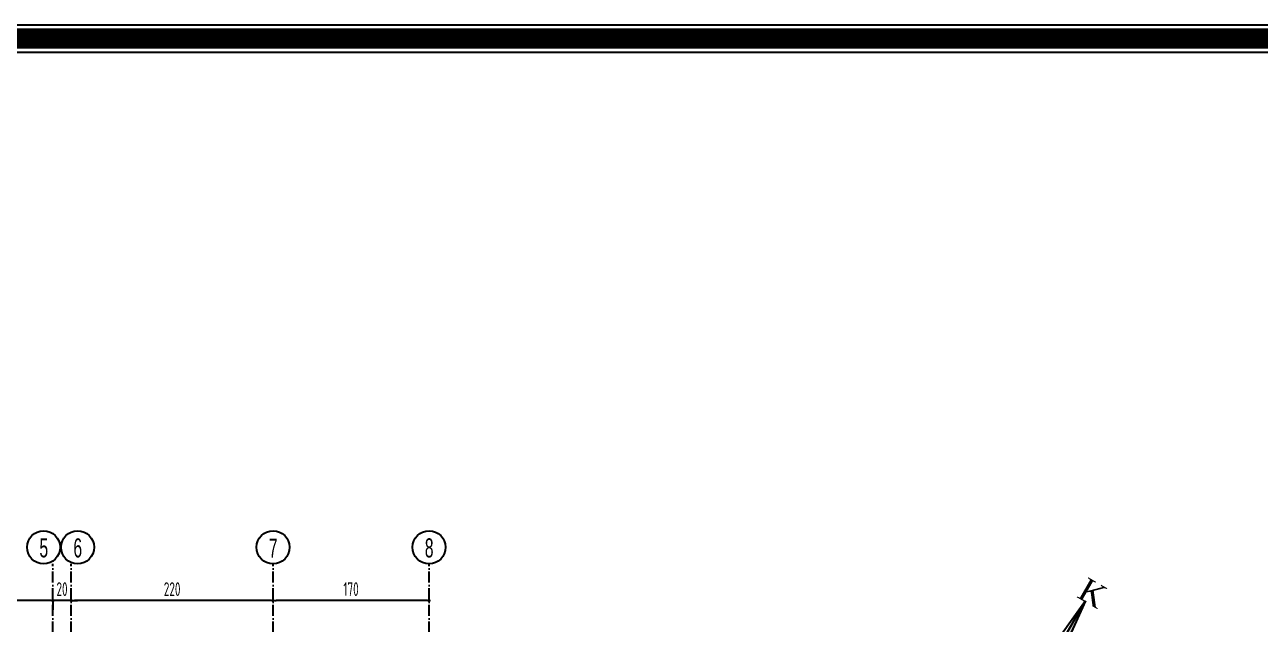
# Model space of a CAD drawing. Extents: x 41749 to 92598, y -24291 to 29432.
# Drawn here: x 66873 to 68220, y -22044 to -21391 of the extents above; entities that cross this region are included whole.
import ezdxf
from ezdxf.enums import TextEntityAlignment as Align

# ---------------------------------------------------------------- set-up
doc = ezdxf.new("R2010")
doc.units = 0
doc.header["$MEASUREMENT"] = 0
doc.header["$PDMODE"] = 3
doc.linetypes.add('ACAD_ISO10W100', pattern=[18, 12, -3, 0, -3])
doc.layers.get('0').update_dxf_attribs({"linetype": 'CONTINUOUS'})
doc.layers.get('Defpoints').update_dxf_attribs({"linetype": 'CONTINUOUS'})
for name, color, linetype in [('AKS', 10, 'CONTINUOUS'), ('doğrama', 1, 'CONTINUOUS'), ('MERBAS', 231, 'CONTINUOUS'), ('MERD', 3, 'CONTINUOUS'), ('OLCU', 3, 'CONTINUOUS'), ('YAZI', 7, 'CONTINUOUS')]:
    doc.layers.add(name, color=color, linetype=linetype)
doc.styles.add('ISIM', font='times.ttf')
doc.styles.add('OLCU', font='isocpeur.ttf', dxfattribs={"width": 0.59})
doc.dimstyles.new('OLCU3', dxfattribs={"dimscale": 0.5, "dimtxt": 30, "dimasz": 7, "dimexe": 20, "dimexo": 0, "dimgap": 10, "dimtad": 1, "dimdec": 4, "dimrnd": 0.5, "dimdsep": 46, "dimtxsty": 'OLCU', "dimblk1": 'DOT', "dimblk2": 'DOT', "dimsah": 1, "dimcen": 0.09, "dimclrt": 4, "dimadec": 0, "dimazin": 0, "dimtfac": 1, "dimtdec": 4, "dimtix": 1, "dimtmove": 2, "dimatfit": 3, "dimfxl": 0, "dimtolj": 1, "dimtzin": 0, "dimarcsym": 0})

# ---------------------------------------------------------------- blocks, each defined once
blk = doc.blocks.new('DOT')
at = {"color": 0, "linetype": 'ByBlock'}
blk.add_line((-0.5, 0), (-1, 0), dxfattribs=at)
at = {"color": 0, "linetype": 'ByBlock', "const_width": 0.5}
blk.add_lwpolyline([(-0.25, 0, 1), (0.25, 0, 1)], format="xyb", close=True, dxfattribs=at)
blk = doc.blocks.new('*D1841')
at = {"layer": 'Defpoints', "color": 0, "transparency": 16777216}
for p in [(67144.1, -22018.1), (67144.1, -22018.1), (67314.1, -22018.1)]:
    blk.add_point(p, dxfattribs=at)
at = {"layer": 'OLCU', "color": 0, "lineweight": -2, "transparency": 16777216}
for p, q in [((67144.1, -22018.1), (67144.1, -22008.1)), ((67314.1, -22018.1), (67314.1, -22008.1)), ((67310.6, -22018.1), (67147.6, -22018.1))]:
    blk.add_line(p, q, dxfattribs=at)
at = {"layer": 'OLCU', "color": 0, "lineweight": -2, "transparency": 16777216, "xscale": 3.5, "yscale": 3.5, "zscale": 3.5, "rotation": 180}
blk.add_blockref('DOT', (67144.1, -22018.1), dxfattribs=at)
at = {"layer": 'OLCU', "color": 0, "lineweight": -2, "transparency": 16777216, "xscale": 3.5, "yscale": 3.5, "zscale": 3.5}
blk.add_blockref('DOT', (67314.1, -22018.1), dxfattribs=at)
at = {"layer": 'OLCU', "color": 4, "transparency": 16777216, "insert": (67229.1, -22005.6), "char_height": 15, "attachment_point": 5, "style": 'OLCU'}
blk.add_mtext('\\A1;170', dxfattribs=at)
blk = doc.blocks.new('*D1842')
at = {"layer": 'Defpoints', "color": 0, "transparency": 16777216}
for p in [(66924.1, -22018.1), (66924.1, -22018.1), (67144.1, -22018.1)]:
    blk.add_point(p, dxfattribs=at)
at = {"layer": 'OLCU', "color": 0, "lineweight": -2, "transparency": 16777216}
for p, q in [((66924.1, -22018.1), (66924.1, -22008.1)), ((67144.1, -22018.1), (67144.1, -22008.1)), ((67140.6, -22018.1), (66927.6, -22018.1))]:
    blk.add_line(p, q, dxfattribs=at)
at = {"layer": 'OLCU', "color": 0, "lineweight": -2, "transparency": 16777216, "xscale": 3.5, "yscale": 3.5, "zscale": 3.5, "rotation": 180}
blk.add_blockref('DOT', (66924.1, -22018.1), dxfattribs=at)
at = {"layer": 'OLCU', "color": 0, "lineweight": -2, "transparency": 16777216, "xscale": 3.5, "yscale": 3.5, "zscale": 3.5}
blk.add_blockref('DOT', (67144.1, -22018.1), dxfattribs=at)
at = {"layer": 'OLCU', "color": 4, "transparency": 16777216, "insert": (67034.1, -22005.6), "char_height": 15, "attachment_point": 5, "style": 'OLCU'}
blk.add_mtext('\\A1;220', dxfattribs=at)
blk = doc.blocks.new('*D1843')
at = {"layer": 'Defpoints', "color": 0, "transparency": 16777216}
for p in [(66904.1, -22018.1), (66904.1, -22018.1), (66924.1, -22018.1)]:
    blk.add_point(p, dxfattribs=at)
at = {"layer": 'OLCU', "color": 0, "lineweight": -2, "transparency": 16777216}
for p, q in [((66924.1, -22018.1), (66924.1, -22008.1)), ((66900.6, -22018.1), (66897.1, -22018.1)), ((66904.1, -22018.1), (66904.1, -22028.1)), ((66924.1, -22018.1), (66904.1, -22018.1)), ((66927.6, -22018.1), (66931.1, -22018.1))]:
    blk.add_line(p, q, dxfattribs=at)
at = {"layer": 'OLCU', "color": 0, "lineweight": -2, "transparency": 16777216, "xscale": 3.5, "yscale": 3.5, "zscale": 3.5}
blk.add_blockref('DOT', (66904.1, -22018.1), dxfattribs=at)
at = {"layer": 'OLCU', "color": 0, "lineweight": -2, "transparency": 16777216, "xscale": 3.5, "yscale": 3.5, "zscale": 3.5, "rotation": 180}
blk.add_blockref('DOT', (66924.1, -22018.1), dxfattribs=at)
at = {"layer": 'OLCU', "color": 4, "transparency": 16777216, "insert": (66914.1, -22005.6), "char_height": 15, "attachment_point": 5, "style": 'OLCU'}
blk.add_mtext('\\A1;20', dxfattribs=at)
blk = doc.blocks.new('*D1844')
at = {"layer": 'Defpoints', "color": 0, "transparency": 16777216}
for p in [(66724.1, -22018.1), (66724.1, -22018.1), (66904.1, -22018.1)]:
    blk.add_point(p, dxfattribs=at)
at = {"layer": 'OLCU', "color": 0, "lineweight": -2, "transparency": 16777216}
for p, q in [((66724.1, -22018.1), (66724.1, -22008.1)), ((66900.6, -22018.1), (66727.6, -22018.1)), ((66904.1, -22018.1), (66904.1, -22028.1))]:
    blk.add_line(p, q, dxfattribs=at)
at = {"layer": 'OLCU', "color": 0, "lineweight": -2, "transparency": 16777216, "xscale": 3.5, "yscale": 3.5, "zscale": 3.5, "rotation": 180}
blk.add_blockref('DOT', (66724.1, -22018.1), dxfattribs=at)
at = {"layer": 'OLCU', "color": 0, "lineweight": -2, "transparency": 16777216, "xscale": 3.5, "yscale": 3.5, "zscale": 3.5}
blk.add_blockref('DOT', (66904.1, -22018.1), dxfattribs=at)
at = {"layer": 'OLCU', "color": 4, "transparency": 16777216, "insert": (66814.1, -22005.6), "char_height": 15, "attachment_point": 5, "style": 'OLCU'}
blk.add_mtext('\\A1;180', dxfattribs=at)
blk = doc.blocks.new('A$C0A661DCC')
at = {"layer": 'doğrama'}
h = blk.add_hatch(color=256, dxfattribs=at)
h.paths.add_polyline_path([(73.3, 210.1), (73.3, 73.3), (86, 80.4)])
h.paths.add_polyline_path([(114, 73.3), (73.3, 73.3), (86, 66.2), (113.8, 69.4, 0.023599)])
h.paths.add_polyline_path([(146.5, 73.3), (120.9, 73.3, -0.015803), (120.8, 70.2)])
h.paths.add_polyline_path([(73.3, 73.3), (60.5, 66.2), (73.3, 0)])
h.paths.add_polyline_path([(60.5, 80.4), (32.7, 77.1, 0.023599), (32.5, 73.3), (73.3, 73.3)])
h.paths.add_polyline_path([(25.7, 76.3), (0, 73.3), (25.6, 73.3, -0.015803)])
for p, q in [((73.3, 210.1), (60.5, 80.4)), ((73.3, 73.3), (73.3, 210.1)), ((73.3, 73.3), (73.3, 210.1)), ((73.3, 210.1), (86, 80.4)), ((0, 73.3), (25.7, 76.3)), ((32.7, 77.1), (60.5, 80.4)), ((60.5, 80.4), (73.3, 73.3)), ((60.5, 80.4), (73.3, 73.3)), ((86, 80.4), (73.3, 73.3)), ((86, 80.4), (73.3, 73.3)), ((113.8, 77.1), (86, 80.4)), ((146.5, 73.3), (120.8, 76.3)), ((25.6, 73.3), (0, 73.3)), ((0, 73.3), (25.7, 70.2)), ((25.6, 73.3), (0, 73.3)), ((73.3, 73.3), (32.5, 73.3)), ((73.3, 73.3), (32.5, 73.3)), ((32.7, 69.4), (60.5, 66.2)), ((60.5, 66.2), (73.3, 73.3)), ((60.5, 66.2), (73.3, 73.3)), ((73.3, 0), (60.5, 66.2)), ((86, 66.2), (73.3, 73.3)), ((86, 66.2), (73.3, 73.3)), ((73.3, 73.3), (114, 73.3)), ((73.3, 73.3), (114, 73.3)), ((73.3, 73.3), (73.3, 0)), ((73.3, 73.3), (73.3, 0)), ((73.3, 0), (86, 66.2)), ((113.8, 69.4), (86, 66.2)), ((146.5, 73.3), (120.8, 70.2)), ((120.9, 73.3), (146.5, 73.3)), ((120.9, 73.3), (146.5, 73.3)), ((142.3, 73), (142.3, 73))]:
    blk.add_line(p, q, dxfattribs=at)
for radius, start, end in [(47.7, 100.6569, 264.0217), (40.7, 103.5333, 261.0308), (47.7, 275.9783, 79.3431), (40.7, 278.9692, 76.4667)]:
    blk.add_arc((73.3, 73.3), radius, start, end, dxfattribs=at)
at = {"layer": 'doğrama', "style": 'ISIM'}
blk.add_text('K', height=35, dxfattribs=at).set_placement((76.8, 208.2), align=Align.CENTER)

msp = doc.modelspace()

# ---------------------------------------------------------------- linework, layer by layer
at = {"layer": 'AKS', "linetype": 'ACAD_ISO10W100'}
for p, q in [((66904.06272, -23591.33978), (66904.06272, -21978.06351)), ((66924.06272, -23591.33978), (66924.06272, -21978.06351)), ((67144.06272, -23591.33978), (67144.06272, -21978.06351)), ((67314.06272, -23591.33978), (67314.06272, -21978.06351))]:
    msp.add_line(p, q, dxfattribs=at)
at = {"layer": 'MERBAS'}
for points in [[(45632.04216, -24290.68394), (45632.04216, -21390.68394), (70862.32763, -21390.68394), (70862.32763, -24290.68394)], [(45637.04216, -24285.68394), (45637.04216, -21395.68394), (70857.32763, -21395.68394), (70857.32763, -24285.68394)], [(45657.04216, -24265.68394), (45657.04216, -21415.68394), (70837.32763, -21415.68394), (70837.32763, -24265.68394)], [(45662.04216, -24260.68394), (45662.04216, -21420.68394), (70832.32763, -21420.68394), (70832.32763, -24260.68394)]]:
    msp.add_lwpolyline(points, close=True, dxfattribs=at)
at = {"layer": 'MERBAS', "const_width": 20}
msp.add_lwpolyline([(45647.04216, -24275.68394), (45647.04216, -21405.68394), (70847.32763, -21405.68394), (70847.32763, -24275.68394)], close=True, dxfattribs=at)
at = {"layer": 'YAZI'}
for centre in [(66894.06272, -21960.06351), (66931.06272, -21960.06351), (67144.06272, -21960.06351), (67314.06272, -21960.06351)]:
    msp.add_circle(centre, 18, dxfattribs=at)

# ---------------------------------------------------------------- block references
at = {"layer": 'MERD', "color": 11, "xscale": 0.7185024000302342, "yscale": 0.7185024000302342, "zscale": 0.7185024000302342, "rotation": 330.019001807863}
msp.add_blockref('A$C0A661DCC', (67908.34745, -22122.80354), dxfattribs=at)

# ---------------------------------------------------------------- texts
at = {"layer": 'YAZI', "char_height": 20.736, "width": 360.8188416, "attachment_point": 5, "style": 'OLCU'}
for s, insert in [('{\\fArial|b0|i0|c162|p34;5}', (66894.24153, -21960.82252)), ('{\\fArial|b0|i0|c162|p34;6}', (66931.24153, -21960.82252)), ('{\\fArial|b0|i0|c162|p34;7}', (67144.24152, -21960.82252)), ('{\\fArial|b0|i0|c162|p34;8}', (67314.24153, -21960.82252))]:
    msp.add_mtext(s, dxfattribs=dict(at, insert=insert))

# ---------------------------------------------------------------- dimensions: what is measured, and where the dimension line sits
at = {"layer": 'OLCU'}
for base, p1, p2, picture, middle in [((66724.06272, -22018.06351), (66904.06272, -22018.06351), (66724.06272, -22018.06351), '*D1844', (66814.06272, -22005.56351)), ((66904.06272, -22018.06351), (66924.06272, -22018.06351), (66904.06272, -22018.06351), '*D1843', (66914.06272, -22005.56351)), ((66924.06272, -22018.06351), (67144.06272, -22018.06351), (66924.06272, -22018.06351), '*D1842', (67034.06272, -22005.56351)), ((67144.06272, -22018.06351), (67314.06272, -22018.06351), (67144.06272, -22018.06351), '*D1841', (67229.06272, -22005.56351))]:
    dim = msp.add_linear_dim(base=base, p1=p1, p2=p2, dimstyle='OLCU3', override={"dimdec": 0, "dimtdec": 0}, dxfattribs=at)
    dim.commit()
    dim.dimension.update_dxf_attribs({"geometry": picture, "text_midpoint": middle})

doc.saveas('drawing.dxf')
